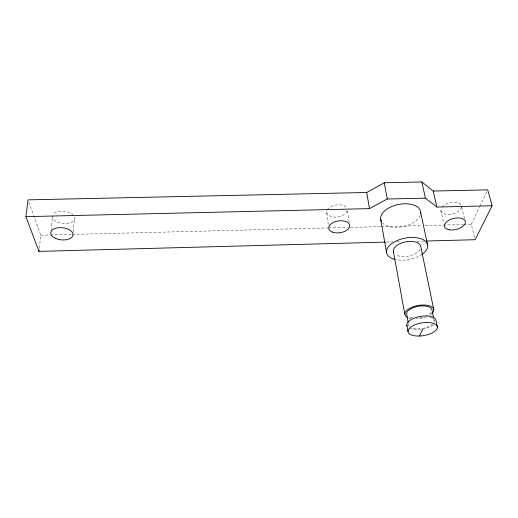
<?xml version="1.0" encoding="UTF-8"?>
<svg xmlns="http://www.w3.org/2000/svg" width="518" height="518" viewBox="0 0 518 518"><rect width="100%" height="100%" fill="white"/><g stroke="black" fill="none" stroke-linecap="round" stroke-linejoin="round"><path stroke-width="0.39" stroke-dasharray="2.59 1.94" d="M73.265 232.077L74.404 218.816M51.01 230.186L52.486 216.058A11.046 6.19 6.4 0 0 67.334 223.485A11.046 6.19 6.4 0 0 71.154 213.513A11.046 6.19 6.4 0 0 53.082 214.51M39.323 248.297L40.805 235.204L34.013 216.394M474.553 237.412L471.25 224.365L479.487 207.116M479.83 206.397L487.037 191.304M386.292 242.087L392.748 241.919M396.788 241.809L401.638 241.679M416.984 241.271L423.446 241.097M40.805 235.204L49.702 234.978M50.511 234.958L71.549 234.427M72.358 234.408L328.036 227.972M328.846 227.952L347.455 227.48M350.692 227.402L380.633 226.651M381.442 226.625L421.898 225.608M425.129 225.524L463.163 224.572M463.966 224.547L471.25 224.365M28.859 202.104L33.741 215.643M461.693 207.291L464.484 218.512M440.753 210.146L443.635 222.682M433.734 318.615L434.214 320.94M347.468 210.774L349.255 222.701M326.728 212.846L328.289 224.76M431.352 312.192A12.827 5.776 -9.8 0 1 426.016 316.045M422.416 317.243A12.827 5.776 -9.8 0 1 417.21 318.052M412.788 317.903A12.827 5.776 -9.8 0 1 408.689 316.64M430.18 317.456A12.937 5.672 -9.6 0 1 433.857 322.481M432.666 324.035A12.937 5.672 -9.6 0 1 412.82 328.25M409.259 326.262A12.937 5.672 -9.6 0 1 408.903 323.349M433.255 325.051A14.789 6.481 -9.6 0 1 423.471 329.021M421.225 329.39A14.789 6.481 -9.6 0 1 409.168 328.043M431.591 313.85A14.659 6.604 -9.8 0 1 429.862 315.112M426.327 316.861A14.659 6.604 -9.8 0 1 416.187 318.92M411.085 318.596A14.659 6.604 -9.8 0 1 408.313 317.819M420.169 249.359A13.928 7.239 -10.9 0 1 409.013 255.95A13.928 7.239 -10.9 0 1 395.661 254.629M420.176 215.346A20.312 11.299 -11.6 0 1 402.907 226.625A20.312 11.299 -11.6 0 1 382.588 223.038M422.215 254.202A20.888 10.859 -10.9 0 1 395.668 259.557M461.434 207.032A10.58 5.756 -13.9 0 1 449.391 214.355A10.58 5.756 -13.9 0 1 441.058 208.573M442.048 206.967A10.58 5.756 -13.9 0 1 452.389 202.208A10.58 5.756 -13.9 0 1 461.137 205.044M347.209 210.774A10.425 6.054 -8.6 0 1 334.757 217.12A10.425 6.054 -8.6 0 1 327.052 210.179M327.35 209.648A10.425 6.054 -8.6 0 1 337.833 204.785A10.425 6.054 -8.6 0 1 347.086 208.67"/><path stroke-width="0.78" d="M385.483 242.113L38.973 251.379L39.148 249.838M38.973 251.379L25.9 216.647L28.043 199.851L366.731 192.495L384.239 182.757L421.866 181.973L433.21 191.051L436.849 207.058L492.1 205.769L487.723 189.866L433.21 191.051M419.45 336.027L422.656 329.37M492.1 205.769L475.135 239.711L426.677 241.012M25.9 216.647L369.451 208.631L387.257 199.009L425.414 198.154L436.849 207.058M421.866 181.973L425.414 198.154M420.648 212.296L427.713 245.584M433.812 309.816L420.804 246.749A13.928 7.239 -10.9 0 0 405.115 241.964A13.928 7.239 -10.9 0 0 393.745 252.59M437.38 327.123A14.867 6.41 -9.5 0 0 415.054 324.76A14.867 6.41 -9.5 0 0 415.624 335.91A14.867 6.41 -9.5 0 0 437.38 327.123L436.046 320.655A14.789 6.481 -9.6 0 0 419.58 316.55A14.789 6.481 -9.6 0 0 407.193 326.236M433.579 317.845L431.993 310.101A12.827 5.776 -9.8 0 0 418.784 306.229A12.827 5.776 -9.8 0 0 406.656 314.057L408.223 322.559M384.239 182.757L387.257 199.009M393.369 251.379L404.856 314.335M406.831 325.162L408.009 331.611M380.685 219.308L386.551 252.531M366.731 192.495L369.451 208.631M407.187 317.281A14.659 6.604 -9.8 0 1 409.518 308.398A14.659 6.604 -9.8 0 1 428.231 305.484A14.659 6.604 -9.8 0 1 432.064 313.409M394.943 259.389A20.888 10.859 -10.9 0 1 390.948 244.224A20.888 10.859 -10.9 0 1 420.532 238.591A20.888 10.859 -10.9 0 1 422.215 254.202M381.39 221.406A20.312 11.299 -11.6 0 1 398.737 204.409A20.312 11.299 -11.6 0 1 420.584 213.804M449.533 229.824A10.723 5.659 -13.5 0 0 465.378 222.196A10.723 5.659 -13.5 0 0 449.689 219.8A10.723 5.659 -13.5 0 0 449.533 229.824M332.718 232.2A10.567 5.944 -8.4 0 0 349.579 226.651A10.567 5.944 -8.4 0 0 335.282 221.672A10.567 5.944 -8.4 0 0 332.718 232.2M55.407 238.299A11.202 6.087 5.9 0 0 72.999 235.191A11.202 6.087 5.9 0 0 57.271 227.901A11.202 6.087 5.9 0 0 55.407 238.299"/></g></svg>
